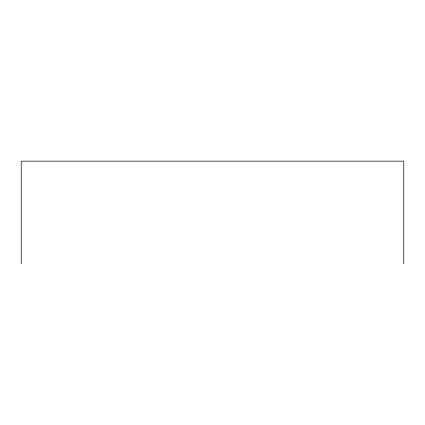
<?xml version="1.0" encoding="UTF-8"?>
<svg xmlns="http://www.w3.org/2000/svg" width="425" height="425" viewBox="0 0 425 425"><rect width="100%" height="100%" fill="white"/><g stroke="black" fill="none" stroke-linecap="round" stroke-linejoin="round"><path stroke-width="0.64" d="M403.75 263.851L403.75 161.149L21.25 161.149L21.25 263.851"/></g></svg>
